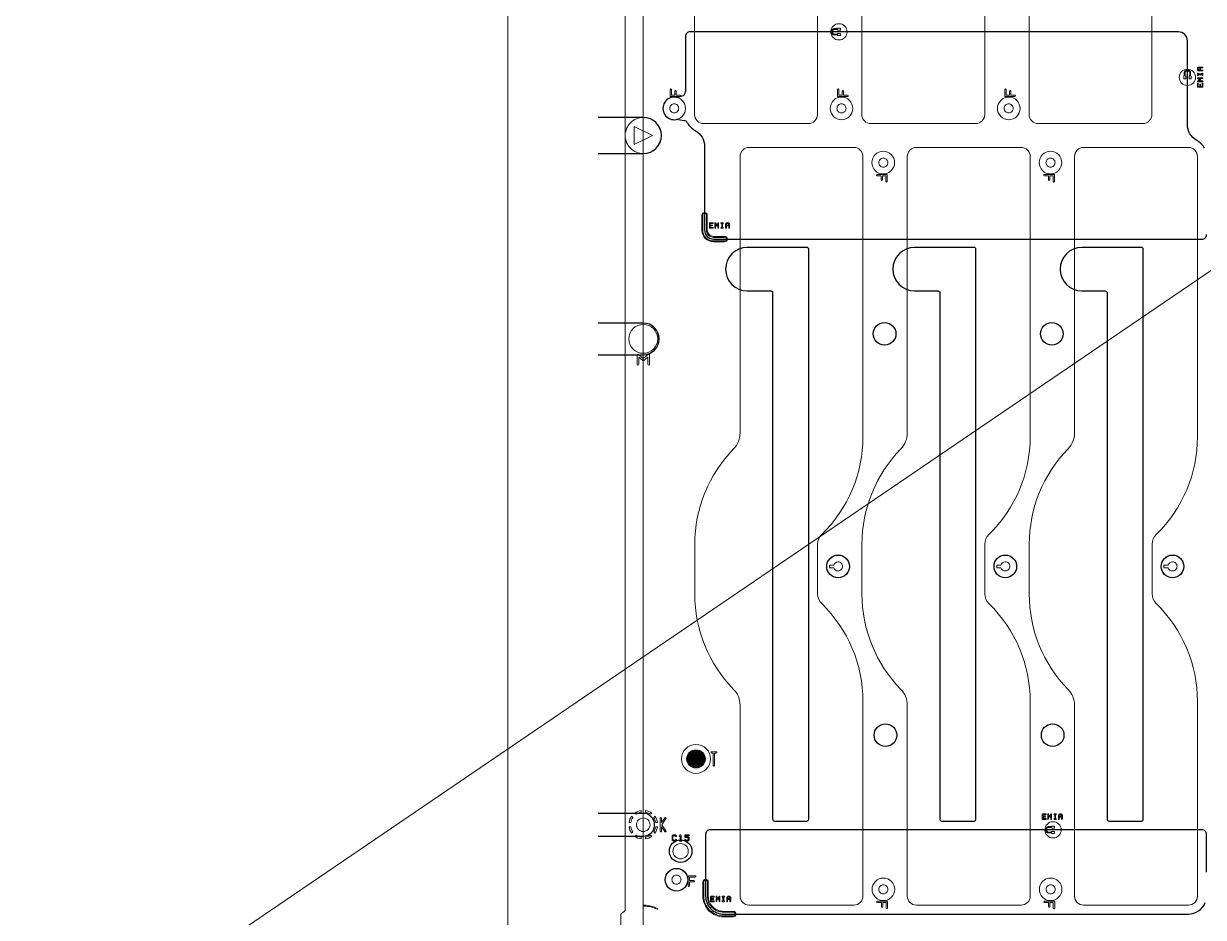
# Model space of a CAD drawing. Extents: x 2864 to 3941, y 2420 to 3182.
# Drawn here: x 3421.1 to 3551.7, y 2852.7 to 2951.6 of the extents above; entities that cross this region are included whole.
import ezdxf

# ---------------------------------------------------------------- set-up
doc = ezdxf.new("R2010")
doc.units = 0
doc.layers.get('0').update_dxf_attribs({"lineweight": 0})
doc.layers.add('EMI-T', color=6, linetype='Continuous', lineweight=0)
doc.layers.add('備註', color=1, linetype='Continuous', lineweight=0)
doc.layers.add('emia-b-panel_layer1', color=2, linetype='Continuous')
doc.layers.add('peta-b_layer0', color=1, linetype='Continuous')

# ---------------------------------------------------------------- blocks, each defined once
blk = doc.blocks.new('PAD_R1')
at = {"const_width": 0.5}
blk.add_lwpolyline([(0.25, 0, 1), (-0.25, 0, 1)], format="xyb", close=True, dxfattribs=at)

msp = doc.modelspace()

# ---------------------------------------------------------------- linework, layer by layer
for p, q in [((3551.29459, 2946.32892), (3551.55287, 2946.32892)), ((3493.24255, 2943.4833), (3493.76407, 2943.4833)), ((3511.75255, 2943.4833), (3512.27407, 2943.4833)), ((3530.26255, 2943.4833), (3530.78407, 2943.4833)), ((3488.67031, 2940.17637), (3490.67031, 2939.17637)), ((3488.67031, 2938.17637), (3488.67031, 2940.17637)), ((3490.67031, 2939.17637), (3488.67031, 2938.17637)), ((3498.39266, 2928.91883), (3498.47875, 2928.91883)), ((3488.51949, 2863.72363), (3488.37605, 2863.86707)), ((3489.42031, 2864.30387), (3489.42031, 2864.50672)), ((3535.23875, 2863.51816), (3535.32484, 2863.51816)), ((3488.37606, 2861.98567), (3488.51949, 2862.12911)), ((3493.79836, 2861.11055), (3493.8977, 2861.11055)), ((3498.52896, 2854.40886), (3498.61505, 2854.40886))]:
    msp.add_line(p, q)
at = {"linetype": 'Continuous'}
for points in [[(3474.67031, 3038.42637), (3474.67031, 2850.62637), (3473.67031, 2850.62637, 1), (3473.67031, 2850.22637), (3474.67031, 2850.22637), (3474.67031, 2662.42637)], [(3487.17031, 2847.83601), (3487.17031, 2853.01674, -0.044688), (3487.67031, 2853.4197), (3487.67031, 2939.17637), (3487.67031, 3022.43305, -0.044688), (3487.17031, 3022.83601), (3487.17031, 3028.01674, -0.044688), (3487.67031, 3028.4197), (3487.67031, 3033.17637, 0.414215), (3488.92031, 3034.42637, 0.414215), (3487.67031, 3035.67637), (3487.67031, 3038.42637), (3741.67031, 3038.42637)], [(3551.55287, 2946.32892, 1), (3551.55287, 2946.40892), (3551.33459, 2946.40892), (3551.33459, 2946.67329), (3551.55287, 2946.67329, 1), (3551.55287, 2946.75329), (3551.29459, 2946.75329), (3551.1227, 2946.75329, 0.200868), (3551.09412, 2946.74157), (3551.00803, 2946.65548, 0.200868), (3550.99631, 2946.62691), (3550.99631, 2946.4553, 0.200868), (3551.00803, 2946.42673), (3551.09412, 2946.34063, 0.200868), (3551.1227, 2946.32892), (3551.29459, 2946.32892)], [(3551.59287, 2945.85501), (3551.59287, 2945.9411), (3551.59287, 2946.0272, 1), (3551.51287, 2946.0272), (3551.51287, 2945.9811), (3551.07632, 2945.9811), (3551.07632, 2946.0272, 1), (3550.99631, 2946.0272), (3550.99631, 2945.9411)], [(3550.99631, 2945.9411), (3550.99631, 2945.85501, 1), (3551.07632, 2945.85501), (3551.07632, 2945.9011), (3551.51287, 2945.9011), (3551.51287, 2945.85501, 1), (3551.59287, 2945.85501)], [(3551.16843, 2945.47329), (3551.55287, 2945.47329, 1), (3551.55287, 2945.55329), (3551.03641, 2945.55329, 0.743057), (3551.01413, 2945.48001), (3551.22248, 2945.3411)], [(3551.22248, 2945.3411), (3551.01413, 2945.2022, 0.743057), (3551.03641, 2945.12892), (3551.55287, 2945.12892)], [(3551.59287, 2944.56892), (3551.59287, 2944.91329, 1), (3551.51287, 2944.91329), (3551.51287, 2944.60892), (3551.33459, 2944.60892), (3551.33459, 2944.8272, 1), (3551.25459, 2944.8272), (3551.25459, 2944.60892), (3551.07632, 2944.60892), (3551.07632, 2944.91329, 1), (3550.99631, 2944.91329), (3550.99631, 2944.56892, 0.414265), (3551.03631, 2944.52892), (3551.29459, 2944.52892)], [(3551.16843, 2945.20892), (3551.31678, 2945.30782, 0.535232), (3551.31678, 2945.37439), (3551.16843, 2945.47329)], [(3551.55287, 2945.12892, 1), (3551.55287, 2945.20892), (3551.16843, 2945.20892)], [(3551.29459, 2944.52892), (3551.55287, 2944.52892, 0.414265), (3551.59287, 2944.56892)], [(3493.76407, 2943.4833, 1), (3493.76407, 2943.6333), (3493.31755, 2943.6333), (3493.31755, 2944.07982, 1), (3493.16755, 2944.07982), (3493.16755, 2943.6333), (3492.79603, 2943.6333), (3492.79603, 2944.25366, 1), (3492.64602, 2944.25366), (3492.64602, 2943.5583, 0.414241), (3492.72102, 2943.4833), (3493.24255, 2943.4833)], [(3512.27407, 2943.4833, 1), (3512.27407, 2943.6333), (3511.82755, 2943.6333), (3511.82755, 2944.07982, 1), (3511.67755, 2944.07982), (3511.67755, 2943.6333), (3511.30603, 2943.6333), (3511.30603, 2944.25366, 1), (3511.15603, 2944.25366), (3511.15603, 2943.5583, 0.414241), (3511.23103, 2943.4833), (3511.75255, 2943.4833)], [(3530.78407, 2943.4833, 1), (3530.78407, 2943.6333), (3530.33755, 2943.6333), (3530.33755, 2944.07982, 1), (3530.18755, 2944.07982), (3530.18755, 2943.6333), (3529.81603, 2943.6333), (3529.81603, 2944.25366, 1), (3529.66603, 2944.25366), (3529.66603, 2943.5583, 0.414241), (3529.74102, 2943.4833), (3530.26255, 2943.4833)], [(3497.36484, 2928.91883, 1), (3497.36484, 2928.99883), (3497.06047, 2928.99883), (3497.06047, 2929.17711), (3497.27875, 2929.17711, 1), (3497.27875, 2929.25711), (3497.06047, 2929.25711), (3497.06047, 2929.43538), (3497.36484, 2929.43538, 1), (3497.36484, 2929.51538), (3497.02047, 2929.51538, 0.414265), (3496.98047, 2929.47538), (3496.98047, 2929.21711)], [(3496.98047, 2929.21711), (3496.98047, 2928.95883, 0.414265), (3497.02047, 2928.91883), (3497.36484, 2928.91883)], [(3497.79266, 2929.28922), (3497.65376, 2929.49757, 0.743057), (3497.58047, 2929.47528), (3497.58047, 2928.95883, 1), (3497.66047, 2928.95883), (3497.66047, 2929.34327)], [(3497.66047, 2929.34327), (3497.75938, 2929.19492, 0.535232), (3497.82594, 2929.19492), (3497.92484, 2929.34327)], [(3498.00484, 2928.95883), (3498.00484, 2929.47528, 0.743057), (3497.93156, 2929.49757), (3497.79266, 2929.28922)], [(3497.92484, 2929.34327), (3497.92484, 2928.95883, 1), (3498.00484, 2928.95883)], [(3498.47875, 2928.91883, 1), (3498.47875, 2928.99883), (3498.43266, 2928.99883), (3498.43266, 2929.43538), (3498.47875, 2929.43538, 1), (3498.47875, 2929.51538), (3498.39266, 2929.51538), (3498.30656, 2929.51538, 1), (3498.30656, 2929.43538), (3498.35266, 2929.43538), (3498.35266, 2928.99883), (3498.30656, 2928.99883, 1), (3498.30656, 2928.91883), (3498.39266, 2928.91883)], [(3499.20484, 2928.95883), (3499.20484, 2929.21711), (3499.20484, 2929.389, 0.200868), (3499.19313, 2929.41758), (3499.10704, 2929.50367, 0.200868), (3499.07846, 2929.51538), (3498.90685, 2929.51538, 0.200868), (3498.87828, 2929.50367), (3498.79219, 2929.41758, 0.200868), (3498.78047, 2929.389), (3498.78047, 2929.21711)], [(3498.78047, 2929.21711), (3498.78047, 2928.95883, 1), (3498.86047, 2928.95883), (3498.86047, 2929.17711), (3499.12484, 2929.17711), (3499.12484, 2928.95883, 1), (3499.20484, 2928.95883)], [(3490.36873, 2913.88086), (3490.36873, 2914.87424, 0.63678), (3490.20452, 2914.9509), (3489.6727, 2914.50772), (3489.14089, 2914.9509, 0.63678), (3488.97668, 2914.87424), (3488.97668, 2913.88086, 1), (3489.17668, 2913.88086), (3489.17668, 2914.66073)], [(3489.17668, 2914.66073), (3489.60869, 2914.30073, 0.362064), (3489.73672, 2914.30073), (3490.16873, 2914.66073)], [(3490.16873, 2914.66073), (3490.16873, 2913.88086, 1), (3490.36873, 2913.88086)], [(3488.08996, 2863.17637), (3488.29281, 2863.17637, -0.106992), (3488.51949, 2863.72363)], [(3488.72961, 2864.22062), (3488.87305, 2864.07719, -0.106991), (3489.42031, 2864.30387)], [(3489.92031, 2864.50672), (3489.92031, 2864.30387, -0.106992), (3490.46757, 2864.07719), (3490.611, 2864.22062)], [(3490.96456, 2863.86707), (3490.82112, 2863.72363, -0.106991), (3491.0478, 2863.17637), (3491.25065, 2863.17637)], [(3491.68764, 2863.16194), (3491.68764, 2863.64129, 1), (3491.53764, 2863.64129), (3491.53764, 2862.20089, 1), (3491.68764, 2862.20089), (3491.68764, 2862.68024)], [(3492.17107, 2862.24347), (3491.70375, 2862.92109), (3492.17107, 2863.59871, 1), (3492.04759, 2863.68387), (3491.68764, 2863.16194)], [(3534.21093, 2863.51816, 1), (3534.21093, 2863.59816), (3533.90656, 2863.59816), (3533.90656, 2863.77644), (3534.12484, 2863.77644, 1), (3534.12484, 2863.85644), (3533.90656, 2863.85644), (3533.90656, 2864.03472), (3534.21093, 2864.03472, 1), (3534.21093, 2864.11472), (3533.86656, 2864.11472, 0.414265), (3533.82656, 2864.07472), (3533.82656, 2863.81644)], [(3533.82656, 2863.81644), (3533.82656, 2863.55816, 0.414265), (3533.86656, 2863.51816), (3534.21093, 2863.51816)], [(3534.63875, 2863.88855), (3534.49984, 2864.09691, 0.743057), (3534.42656, 2864.07462), (3534.42656, 2863.55816, 1), (3534.50656, 2863.55816), (3534.50656, 2863.94261)], [(3534.50656, 2863.94261), (3534.60546, 2863.79425, 0.535232), (3534.67203, 2863.79425), (3534.77093, 2863.94261)], [(3534.85093, 2863.55816), (3534.85093, 2864.07462, 0.743057), (3534.77765, 2864.09691), (3534.63875, 2863.88855)], [(3534.77093, 2863.94261), (3534.77093, 2863.55816, 1), (3534.85093, 2863.55816)], [(3535.32484, 2863.51816, 1), (3535.32484, 2863.59816), (3535.27875, 2863.59816), (3535.27875, 2864.03472), (3535.32484, 2864.03472, 1), (3535.32484, 2864.11472), (3535.23875, 2864.11472), (3535.15265, 2864.11472, 1), (3535.15265, 2864.03472), (3535.19874, 2864.03472), (3535.19874, 2863.59816), (3535.15265, 2863.59816, 1), (3535.15265, 2863.51816), (3535.23875, 2863.51816)], [(3536.05093, 2863.55816), (3536.05093, 2863.81644), (3536.05093, 2863.98834, 0.200868), (3536.03922, 2864.01691), (3535.95312, 2864.103, 0.200868), (3535.92455, 2864.11472), (3535.75294, 2864.11472, 0.200868), (3535.72437, 2864.103), (3535.63827, 2864.01691, 0.200868), (3535.62656, 2863.98834), (3535.62656, 2863.81644)], [(3535.62656, 2863.81644), (3535.62656, 2863.55816, 1), (3535.70656, 2863.55816), (3535.70656, 2863.77644), (3535.97093, 2863.77644), (3535.97093, 2863.55816, 1), (3536.05093, 2863.55816)], [(3488.51949, 2862.12911, -0.106993), (3488.29281, 2862.67637), (3488.08996, 2862.67637)], [(3491.25065, 2862.67637), (3491.0478, 2862.67637, -0.106992), (3490.82112, 2862.12911), (3490.96456, 2861.98567)], [(3491.68764, 2862.68024), (3492.04759, 2862.15831, 1), (3492.17107, 2862.24347)], [(3489.42031, 2861.34602), (3489.42031, 2861.54887, -0.106992), (3488.87305, 2861.77556), (3488.72961, 2861.63212)], [(3490.611, 2861.63212), (3490.46757, 2861.77556, -0.106991), (3489.92031, 2861.54887), (3489.92031, 2861.34602)], [(3493.8977, 2861.11055, 1), (3493.8977, 2861.21055), (3493.84836, 2861.21055), (3493.84836, 2861.75658, 0.669786), (3493.76285, 2861.79178), (3493.66366, 2861.69259, 1), (3493.73438, 2861.62188), (3493.74836, 2861.63587)], [(3493.74836, 2861.63587), (3493.74836, 2861.21055), (3493.69902, 2861.21055, 1), (3493.69902, 2861.11055), (3493.79836, 2861.11055)], [(3495.42108, 2857.13725, 1), (3495.42108, 2857.28725), (3494.72571, 2857.28725, 0.414241), (3494.65071, 2857.21225), (3494.65071, 2856.69072)], [(3494.65071, 2856.69072), (3494.65071, 2856.1692, 1), (3494.80071, 2856.1692), (3494.80071, 2856.61572), (3495.24724, 2856.61572, 1), (3495.24724, 2856.76572), (3494.80071, 2856.76572), (3494.80071, 2857.13725), (3495.42108, 2857.13725)], [(3497.50114, 2854.40886, 1), (3497.50114, 2854.48886), (3497.19677, 2854.48886), (3497.19677, 2854.66714), (3497.41505, 2854.66714, 1), (3497.41505, 2854.74714), (3497.19677, 2854.74714), (3497.19677, 2854.92542), (3497.50114, 2854.92542, 1), (3497.50114, 2855.00542), (3497.15677, 2855.00542, 0.414265), (3497.11677, 2854.96542), (3497.11677, 2854.70714)], [(3497.11677, 2854.70714), (3497.11677, 2854.44886, 0.414265), (3497.15677, 2854.40886), (3497.50114, 2854.40886)], [(3497.92896, 2854.77925), (3497.79006, 2854.98761, 0.743057), (3497.71677, 2854.96532), (3497.71677, 2854.44886, 1), (3497.79677, 2854.44886), (3497.79677, 2854.83331)], [(3497.79677, 2854.83331), (3497.89567, 2854.68495, 0.535232), (3497.96224, 2854.68495), (3498.06114, 2854.83331)], [(3498.14114, 2854.44886), (3498.14114, 2854.96532, 0.743057), (3498.06786, 2854.98761), (3497.92896, 2854.77925)], [(3498.06114, 2854.83331), (3498.06114, 2854.44886, 1), (3498.14114, 2854.44886)], [(3498.61505, 2854.40886, 1), (3498.61505, 2854.48886), (3498.56896, 2854.48886), (3498.56896, 2854.92542), (3498.61505, 2854.92542, 1), (3498.61505, 2855.00542), (3498.52896, 2855.00542), (3498.44287, 2855.00542, 1), (3498.44287, 2854.92542), (3498.48896, 2854.92542), (3498.48896, 2854.48886), (3498.44287, 2854.48886, 1), (3498.44287, 2854.40886), (3498.52896, 2854.40886)], [(3499.34114, 2854.44886), (3499.34114, 2854.70714), (3499.34114, 2854.87904, 0.200868), (3499.32943, 2854.90761), (3499.24333, 2854.9937, 0.200868), (3499.21476, 2855.00542), (3499.04315, 2855.00542, 0.200868), (3499.01458, 2854.9937), (3498.92849, 2854.90761, 0.200868), (3498.91677, 2854.87904), (3498.91677, 2854.70714)], [(3498.91677, 2854.70714), (3498.91677, 2854.44886, 1), (3498.99677, 2854.44886), (3498.99677, 2854.66714), (3499.26114, 2854.66714), (3499.26114, 2854.44886, 1), (3499.34114, 2854.44886)], [(3489.78299, 2854.0246, 1), (3489.77986, 2853.92465, -0.105767), (3491.2015, 2853.57366, 1), (3491.24525, 2853.66359)]]:
    msp.add_lwpolyline(points, format="xyb", dxfattribs=at)
for points in [[(3513.95848, 2984.39485), (3513.95848, 2989.89471, 0.196007), (3509.65467, 3000.452, -0.196009), (3508.94198, 3002.19974), (3508.94198, 3023.31629, 0.414215), (3507.94198, 3024.31628), (3496.34206, 3024.31628, 0.414215), (3495.34206, 3023.31629), (3495.34206, 3001.78521, 0.202321), (3499.90556, 2990.96875, -0.202214), (3500.35856, 2989.89471), (3500.35856, 2984.39485, -0.202309), (3499.90517, 2983.32043, 0.202312), (3495.34206, 2972.50435), (3495.34206, 2941.49628, 0.414215), (3496.34206, 2940.49628), (3507.94198, 2940.49628, 0.414215), (3508.94198, 2941.49628), (3508.94198, 2972.08982, -0.196013), (3509.6547, 2973.83759, 0.196007)], [(3532.46848, 2984.39485), (3532.46848, 2989.89471, 0.196007), (3528.16467, 3000.452, -0.196009), (3527.45198, 3002.19974), (3527.45198, 3023.31629, 0.414215), (3526.45198, 3024.31628), (3514.85206, 3024.31628, 0.414215), (3513.85206, 3023.31629), (3513.85206, 3001.78521, 0.202321), (3518.41555, 2990.96875, -0.202214), (3518.86856, 2989.89471), (3518.86856, 2984.39485, -0.202309), (3518.41517, 2983.32043, 0.202312), (3513.85206, 2972.50435), (3513.85206, 2941.49628, 0.414215), (3514.85206, 2940.49628), (3526.45198, 2940.49628, 0.414215), (3527.45198, 2941.49628), (3527.45198, 2972.08982, -0.196013), (3528.1647, 2973.83759, 0.196007)], [(3550.97848, 2984.39485), (3550.97848, 2989.89471, 0.196007), (3546.67467, 3000.452, -0.196009), (3545.96198, 3002.19974), (3545.96198, 3023.31629, 0.414215), (3544.96198, 3024.31628), (3533.36205, 3024.31628, 0.414215), (3532.36206, 3023.31629), (3532.36206, 3001.78521, 0.202321), (3536.92556, 2990.96875, -0.202214), (3537.37856, 2989.89471), (3537.37856, 2984.39485, -0.202309), (3536.92517, 2983.32043, 0.202312), (3532.36206, 2972.50435), (3532.36206, 2941.49628, 0.414215), (3533.36205, 2940.49628), (3544.96198, 2940.49628, 0.414215), (3545.96198, 2941.49628), (3545.96198, 2972.08982, -0.196013), (3546.6747, 2973.83759, 0.196007)], [(3512.22364, 2950.64358, 0.414215), (3511.32364, 2951.54358, 0.414215), (3510.42364, 2950.64358, 0.414215), (3511.32364, 2949.74358, 0.414215)], [(3511.48614, 2950.28108, -0.414253), (3511.43614, 2950.23108), (3511.21114, 2950.23108, -0.414253), (3511.16114, 2950.28108), (3511.16114, 2950.29784), (3510.77787, 2950.29784, -0.414222), (3510.52787, 2950.54784), (3510.52787, 2950.74784, -0.414222), (3510.77787, 2950.99784), (3511.16114, 2950.99784), (3511.16114, 2951.00608, -0.414253), (3511.21114, 2951.05608), (3511.43614, 2951.05608, -0.414253), (3511.48614, 2951.00608), (3511.48614, 2950.88108, -0.414253), (3511.43614, 2950.83108), (3511.21114, 2950.83108, -0.414253), (3511.16114, 2950.88108), (3511.16114, 2950.89784), (3510.77787, 2950.89784, 0.414224), (3510.62787, 2950.74784), (3510.62787, 2950.54784, 0.414224), (3510.77787, 2950.39784), (3511.16114, 2950.39784), (3511.16114, 2950.40608, -0.414253), (3511.21114, 2950.45608), (3511.43614, 2950.45608, -0.414253), (3511.48614, 2950.40608)], [(3550.78701, 2945.61002, 0.414215), (3549.88701, 2946.51002, 0.414215), (3548.98701, 2945.61002, 0.414215), (3549.88701, 2944.71002, 0.414215)], [(3550.29951, 2945.49752, -0.414253), (3550.24951, 2945.44752), (3550.12451, 2945.44752, -0.414253), (3550.07451, 2945.49752), (3550.07451, 2945.72252, -0.414253), (3550.12451, 2945.77252), (3550.14126, 2945.77252), (3550.14126, 2946.15579, 0.414224), (3549.99126, 2946.30579), (3549.79126, 2946.30579, 0.414224), (3549.64126, 2946.15579), (3549.64126, 2945.77252), (3549.64951, 2945.77252, -0.414253), (3549.69951, 2945.72252), (3549.69951, 2945.49752, -0.414253), (3549.64951, 2945.44752), (3549.52451, 2945.44752, -0.414253), (3549.47451, 2945.49752), (3549.47451, 2945.72252, -0.414253), (3549.52451, 2945.77252), (3549.54126, 2945.77252), (3549.54126, 2946.15579, -0.414222), (3549.79126, 2946.40579), (3549.99126, 2946.40579, -0.414222), (3550.24126, 2946.15579), (3550.24126, 2945.77252), (3550.24951, 2945.77252, -0.414253), (3550.29951, 2945.72252)], [(3494.34326, 2942.17514, 0.414215), (3493.09326, 2943.42514, 0.414215), (3491.84326, 2942.17514, 0.414215), (3493.09326, 2940.92514, 0.414215)], [(3512.85326, 2942.17514, 0.414215), (3511.60326, 2943.42514, 0.414215), (3510.35326, 2942.17514, 0.414215), (3511.60326, 2940.92514, 0.414215)], [(3531.36326, 2942.17514, 0.414215), (3530.11326, 2943.42514, 0.414215), (3528.86326, 2942.17514, 0.414215), (3530.11326, 2940.92514, 0.414215)], [(3493.59326, 2942.17514, -0.414217), (3493.09326, 2941.67514, -0.414217), (3492.59326, 2942.17514, -0.414217), (3493.09326, 2942.67514, -0.414217)], [(3512.10326, 2942.17514, -0.414217), (3511.60326, 2941.67514, -0.414217), (3511.10326, 2942.17514, -0.414217), (3511.60326, 2942.67514, -0.414217)], [(3530.61326, 2942.17514, -0.414217), (3530.11326, 2941.67514, -0.414217), (3529.61326, 2942.17514, -0.414217), (3530.11326, 2942.67514, -0.414217)], [(3491.67031, 2939.17637, 0.414214), (3489.67031, 2941.17637, 0.414214), (3487.67031, 2939.17637, 0.414214), (3489.67031, 2937.17637, 0.414214)], [(3513.97856, 2855.03646), (3513.97856, 2876.56753, 0.202321), (3509.41506, 2887.38399, -0.202214), (3508.96206, 2888.45803), (3508.96206, 2893.95789, -0.202309), (3509.41545, 2895.03231, 0.202312), (3513.97856, 2905.8484), (3513.97856, 2936.85646, 0.414215), (3512.97856, 2937.85646), (3501.37863, 2937.85646, 0.414215), (3500.37863, 2936.85646), (3500.37863, 2906.26292, -0.196013), (3499.66591, 2904.51515, 0.196007), (3495.36213, 2893.95789), (3495.36213, 2888.45803, 0.196007), (3499.66594, 2877.90074, -0.196009), (3500.37863, 2876.153), (3500.37863, 2855.03646, 0.414215), (3501.37863, 2854.03646), (3512.97856, 2854.03646, 0.414215)], [(3532.48856, 2855.03646), (3532.48856, 2876.56753, 0.202321), (3527.92506, 2887.38399, -0.202214), (3527.47206, 2888.45803), (3527.47206, 2893.95789, -0.202309), (3527.92545, 2895.03231, 0.202312), (3532.48856, 2905.8484), (3532.48856, 2936.85646, 0.414215), (3531.48856, 2937.85646), (3519.88863, 2937.85646, 0.414215), (3518.88863, 2936.85646), (3518.88863, 2906.26292, -0.196013), (3518.17591, 2904.51515, 0.196007), (3513.87214, 2893.95789), (3513.87214, 2888.45803, 0.196007), (3518.17594, 2877.90074, -0.196009), (3518.88863, 2876.153), (3518.88863, 2855.03646, 0.414215), (3519.88863, 2854.03646), (3531.48856, 2854.03646, 0.414215)], [(3517.47736, 2936.1776, 0.414215), (3516.22735, 2937.4276, 0.414215), (3514.97736, 2936.1776, 0.414215), (3516.22735, 2934.9276, 0.414215)], [(3516.72736, 2936.1776, -0.414217), (3516.22735, 2935.6776, -0.414217), (3515.72736, 2936.1776, -0.414217), (3516.22735, 2936.6776, -0.414217)], [(3550.99856, 2855.03646), (3550.99856, 2876.56753, 0.202321), (3546.43506, 2887.38399, -0.202214), (3545.98206, 2888.45803), (3545.98206, 2893.95789, -0.202309), (3546.43545, 2895.03231, 0.202312), (3550.99856, 2905.8484), (3550.99856, 2936.85646, 0.414215), (3549.99856, 2937.85646), (3538.39863, 2937.85646, 0.414215), (3537.39864, 2936.85646), (3537.39864, 2906.26292, -0.196013), (3536.68591, 2904.51515, 0.196007), (3532.38213, 2893.95789), (3532.38213, 2888.45803, 0.196007), (3536.68594, 2877.90074, -0.196009), (3537.39864, 2876.153), (3537.39864, 2855.03646, 0.414215), (3538.39863, 2854.03646), (3549.99856, 2854.03646, 0.414215)], [(3535.98736, 2936.1776, 0.414215), (3534.73735, 2937.4276, 0.414215), (3533.48735, 2936.1776, 0.414215), (3534.73735, 2934.9276, 0.414215)], [(3535.23736, 2936.1776, -0.414217), (3534.73735, 2935.6776, -0.414217), (3534.23736, 2936.1776, -0.414217), (3534.73735, 2936.6776, -0.414217)], [(3516.67459, 2934.09908), (3516.67459, 2934.79445, 0.414241), (3516.59959, 2934.86945), (3516.07807, 2934.86945), (3515.55654, 2934.86945, 1), (3515.55654, 2934.71945), (3516.00307, 2934.71945), (3516.00307, 2934.27293, 1), (3516.15307, 2934.27293), (3516.15307, 2934.71945), (3516.52459, 2934.71945), (3516.52459, 2934.09908, 1)], [(3535.18459, 2934.09908), (3535.18459, 2934.79445, 0.414241), (3535.10959, 2934.86945), (3534.58806, 2934.86945), (3534.06654, 2934.86945, 1), (3534.06654, 2934.71945), (3534.51306, 2934.71945), (3534.51306, 2934.27293, 1), (3534.66307, 2934.27293), (3534.66307, 2934.71945), (3535.03459, 2934.71945), (3535.03459, 2934.09908, 1)], [(3498.66075, 2927.40916, 1), (3498.66075, 2928.00916), (3497.4536, 2928.00916, -0.414216), (3496.7536, 2928.70916), (3496.7536, 2930.36138, 1), (3496.1536, 2930.36138), (3496.1536, 2928.70916, 0.414215), (3497.4536, 2927.40916)], [(3498.66075, 2927.50916), (3497.4536, 2927.50916, -0.414215), (3496.25361, 2928.70916), (3496.25361, 2930.36138, -1), (3496.65361, 2930.36138), (3496.65361, 2928.70916, 0.414216), (3497.4536, 2927.90916), (3498.66075, 2927.90916, -1)], [(3517.62586, 2917.23066, 0.414215), (3516.37586, 2918.48066, 0.414215), (3515.12586, 2917.23066, 0.414215), (3516.37586, 2915.98066, 0.414215)], [(3536.13586, 2917.23066, 0.414215), (3534.88586, 2918.48066, 0.414215), (3533.63586, 2917.23066, 0.414215), (3534.88586, 2915.98066, 0.414215)], [(3491.27031, 2916.67637, 0.414215), (3489.67031, 2918.27637, 0.414215), (3488.07031, 2916.67637, 0.414215), (3489.67031, 2915.07637, 0.414215)], [(3512.47409, 2891.50493, 0.414215), (3511.22409, 2892.75493, 0.414215), (3509.97409, 2891.50493, 0.414215), (3511.22409, 2890.25493, 0.414215)], [(3530.98409, 2891.50493, 0.414215), (3529.73409, 2892.75493, 0.414215), (3528.48409, 2891.50493, 0.414215), (3529.73409, 2890.25493, 0.414215)], [(3549.49409, 2891.50493, 0.414215), (3548.24409, 2892.75493, 0.414215), (3546.99409, 2891.50493, 0.414215), (3548.24409, 2890.25493, 0.414215)], [(3511.72409, 2891.50493, -0.414217), (3511.22409, 2891.00493, -0.327542), (3510.74712, 2891.35493), (3510.27295, 2891.35493), (3510.27295, 2891.65493), (3510.74712, 2891.65493, -0.327544), (3511.22409, 2892.00493, -0.414217)], [(3530.23409, 2891.50493, -0.414217), (3529.73409, 2891.00493, -0.327542), (3529.25712, 2891.35493), (3528.78295, 2891.35493), (3528.78295, 2891.65493), (3529.25712, 2891.65493, -0.327544), (3529.73409, 2892.00493, -0.414217)], [(3548.74409, 2891.50493, -0.414217), (3548.24409, 2891.00493, -0.327542), (3547.76712, 2891.35493), (3547.29295, 2891.35493), (3547.29295, 2891.65493), (3547.76712, 2891.65493, -0.327544), (3548.24409, 2892.00493, -0.414217)], [(3517.7137, 2872.83723, 0.414215), (3516.4637, 2874.08723, 0.414215), (3515.2137, 2872.83723, 0.414215), (3516.4637, 2871.58723, 0.414215)], [(3536.2237, 2872.83723, 0.414215), (3534.9737, 2874.08723, 0.414215), (3533.7237, 2872.83723, 0.414215), (3534.9737, 2871.58723, 0.414215)], [(3497.10178, 2870.20766, 0.414214), (3495.50183, 2871.8076, 0.414214), (3493.90189, 2870.20766, 0.414214), (3495.50183, 2868.60771, 0.414214)], [(3497.74085, 2870.84757, 1), (3497.74085, 2870.99757), (3497.49251, 2870.99757), (3497.24416, 2870.99757, 1), (3497.24416, 2870.84757), (3497.41751, 2870.84757), (3497.41751, 2869.48218, 1), (3497.56751, 2869.48218), (3497.56751, 2870.84757)], [(3490.42031, 2862.92637, 0.414216), (3489.67031, 2863.67637, 0.414216), (3488.92031, 2862.92637, 0.414216), (3489.67031, 2862.17637, 0.414216)], [(3535.92287, 2862.36106, 0.414215), (3535.02288, 2863.26106, 0.414215), (3534.12288, 2862.36106, 0.414215), (3535.02288, 2861.46106, 0.414215)], [(3535.18537, 2861.99856, -0.414253), (3535.13537, 2861.94856), (3534.91038, 2861.94856, -0.414253), (3534.86038, 2861.99856), (3534.86038, 2862.01531), (3534.47711, 2862.01531, -0.414222), (3534.22711, 2862.26531), (3534.22711, 2862.46531, -0.414222), (3534.47711, 2862.71531), (3534.86038, 2862.71531), (3534.86038, 2862.72356, -0.414253), (3534.91038, 2862.77356), (3535.13537, 2862.77356, -0.414253), (3535.18537, 2862.72356), (3535.18537, 2862.59856, -0.414253), (3535.13537, 2862.54856), (3534.91038, 2862.54856, -0.414253), (3534.86038, 2862.59856), (3534.86038, 2862.61531), (3534.47711, 2862.61531, 0.414224), (3534.3271, 2862.46531), (3534.3271, 2862.26531, 0.414224), (3534.47711, 2862.11531), (3534.86038, 2862.11531), (3534.86038, 2862.12356, -0.414253), (3534.91038, 2862.17356), (3535.13537, 2862.17356, -0.414253), (3535.18537, 2862.12356)], [(3493.33239, 2861.22453, 1), (3493.26168, 2861.29524), (3493.17699, 2861.21055), (3493.01973, 2861.21055), (3492.94968, 2861.2806), (3492.94968, 2861.63653), (3493.01973, 2861.70658), (3493.17699, 2861.70658), (3493.26168, 2861.62188, 1), (3493.33239, 2861.69259), (3493.2332, 2861.79178, 0.200121), (3493.19769, 2861.80658), (3492.99902, 2861.80658, 0.200121), (3492.96351, 2861.79178), (3492.86448, 2861.69275, 0.200121), (3492.84968, 2861.65724), (3492.84968, 2861.25989, 0.200121), (3492.86448, 2861.22438), (3492.96351, 2861.12535, 0.200121), (3492.99902, 2861.11055), (3493.19769, 2861.11055, 0.200121), (3493.2332, 2861.12535)], [(3494.65361, 2859.99391, 0.414215), (3493.80361, 2860.84391, 0.414215), (3492.9536, 2859.99391, 0.414215), (3493.80361, 2859.14391, 0.414215)], [(3494.74703, 2861.25989), (3494.74703, 2861.45856, 0.200121), (3494.73223, 2861.49407), (3494.6332, 2861.5931, 0.200121), (3494.5977, 2861.6079), (3494.34968, 2861.6079), (3494.34968, 2861.70658), (3494.69703, 2861.70658, 1), (3494.69703, 2861.80658), (3494.29968, 2861.80658, 0.414253), (3494.24968, 2861.75658), (3494.24968, 2861.5579, 0.414253), (3494.29968, 2861.5079), (3494.57699, 2861.5079), (3494.64703, 2861.43785), (3494.64703, 2861.2806), (3494.57699, 2861.21055), (3494.41973, 2861.21055), (3494.33504, 2861.29524, 1), (3494.26433, 2861.22453), (3494.36351, 2861.12535, 0.200121), (3494.39902, 2861.11055), (3494.5977, 2861.11055, 0.200121), (3494.6332, 2861.12535), (3494.73223, 2861.22438, 0.200121)], [(3494.59256, 2856.84001, 0.414215), (3493.34256, 2858.09001, 0.414215), (3492.09256, 2856.84001, 0.414215), (3493.34256, 2855.59001, 0.414215)], [(3493.84256, 2856.84001, -0.414217), (3493.34256, 2856.34001, -0.414217), (3492.84256, 2856.84001, -0.414217), (3493.34256, 2857.34001, -0.414217)], [(3517.49189, 2855.7762, 0.414215), (3516.2419, 2857.0262, 0.414215), (3514.9919, 2855.7762, 0.414215), (3516.2419, 2854.5262, 0.414215)], [(3536.0019, 2855.7762, 0.414215), (3534.7519, 2857.0262, 0.414215), (3533.5019, 2855.7762, 0.414215), (3534.7519, 2854.5262, 0.414215)], [(3499.64033, 2852.73646, 1), (3499.64033, 2853.33646), (3498.56467, 2853.33646, -0.414215), (3496.86467, 2855.03646), (3496.86467, 2856.58478, 1), (3496.26467, 2856.58478), (3496.26467, 2855.03646, 0.414214), (3498.56467, 2852.73646)], [(3499.64033, 2852.83646), (3498.56467, 2852.83646, -0.414214), (3496.36467, 2855.03646), (3496.36467, 2856.58478, -1), (3496.76468, 2856.58478), (3496.76468, 2855.03646, 0.414215), (3498.56467, 2853.23646), (3499.64033, 2853.23646, -1)], [(3516.7419, 2855.7762, -0.414217), (3516.2419, 2855.2762, -0.414217), (3515.7419, 2855.7762, -0.414217), (3516.2419, 2856.2762, -0.414217)], [(3535.25189, 2855.7762, -0.414217), (3534.7519, 2855.2762, -0.414217), (3534.25189, 2855.7762, -0.414217), (3534.7519, 2856.2762, -0.414217)], [(3516.68913, 2853.69769), (3516.68913, 2854.39305, 0.414241), (3516.61413, 2854.46805), (3516.0926, 2854.46805), (3515.57108, 2854.46805, 1), (3515.57108, 2854.31805), (3516.01761, 2854.31805), (3516.01761, 2853.87153, 1), (3516.16761, 2853.87153), (3516.16761, 2854.31805), (3516.53913, 2854.31805), (3516.53913, 2853.69769, 1)], [(3535.19913, 2853.69769), (3535.19913, 2854.39305, 0.414241), (3535.12413, 2854.46805), (3534.6026, 2854.46805), (3534.08108, 2854.46805, 1), (3534.08108, 2854.31805), (3534.52761, 2854.31805), (3534.52761, 2853.87153, 1), (3534.67761, 2853.87153), (3534.67761, 2854.31805), (3535.04913, 2854.31805), (3535.04913, 2853.69769, 1)]]:
    msp.add_lwpolyline(points, format="xyb", close=True, dxfattribs=at)
for points in [[(3551.25459, 2946.40892), (3551.13898, 2946.40892), (3551.07632, 2946.47158), (3551.07632, 2946.61063), (3551.13898, 2946.67329), (3551.25459, 2946.67329)], [(3499.12484, 2929.25711), (3498.86047, 2929.25711), (3498.86047, 2929.37272), (3498.92314, 2929.43538), (3499.06218, 2929.43538), (3499.12484, 2929.37272)], [(3535.97093, 2863.85644), (3535.70656, 2863.85644), (3535.70656, 2863.97206), (3535.76922, 2864.03472), (3535.90827, 2864.03472), (3535.97093, 2863.97206)], [(3499.26114, 2854.74714), (3498.99677, 2854.74714), (3498.99677, 2854.86276), (3499.05943, 2854.92542), (3499.19848, 2854.92542), (3499.26114, 2854.86276)]]:
    msp.add_lwpolyline(points, close=True, dxfattribs=at)
for centre, radius, start, end in [((3489.67031, 2862.92637), 1.6, 143.989402, 171.010778), ((3489.67031, 2862.92637), 1.6, 98.989222, 126.010598), ((3489.67031, 2862.92637), 1.6, 53.989402, 81.010778), ((3489.67031, 2862.92637), 1.6, 8.989222, 36.010598), ((3489.67031, 2862.92637), 1.6, 188.989389, 216.010785), ((3489.67031, 2862.92637), 1.6, 323.989402, 351.010778), ((3489.67031, 2862.92637), 1.6, 233.989373, 261.01066), ((3489.67031, 2862.92637), 1.6, 278.989222, 306.010598), ((3489.67031, 2850.42636), 3.6, 64.056723, 88.206395)]:
    msp.add_arc(centre, radius, start, end)
at = {"layer": 'EMI-T', "linetype": 'Continuous'}
msp.add_lwpolyline([(3739.6703, 3039.42637), (3489.6703, 3039.42637), (3489.6703, 2665.42637), (3739.6703, 2665.42637)], close=True, dxfattribs=at)
at = {"layer": 'emia-b-panel_layer1'}
for p, q in [((3493.52112, 2943.41931), (3493.97737, 2943.54758)), ((3489.67031, 2941.17637), (3484.67031, 2941.17637)), ((3493.51635, 2940.95291), (3494.20051, 2940.84242)), ((3489.67031, 2918.42637), (3484.67031, 2918.42637)), ((3489.67031, 2864.17637), (3484.67031, 2864.17637))]:
    msp.add_line(p, q, dxfattribs=at)
at = {"layer": 'emia-b-panel_layer1', "linetype": 'Continuous'}
for points in [[(3548.88701, 2950.64358), (3494.84206, 2950.64358, 0.414217), (3494.34206, 2950.14358), (3494.34206, 2944.02892)], [(3551.78016, 2937.76582, 0.15304), (3550.94241, 2938.61996, -0.276556), (3549.88701, 2940.38243), (3549.88701, 2949.64358)], [(3484.67031, 2937.17637), (3489.67031, 2937.17637, 1), (3489.67031, 2941.17637)], [(3494.56476, 2940.57855, 0.151837), (3495.39821, 2939.73278, -0.276556), (3496.4536, 2937.97031), (3496.4536, 2928.70916)], [(3497.4536, 2927.70916), (3551.49856, 2927.70916, 0.414217), (3551.99856, 2928.20916)], [(3484.67031, 2914.92637), (3489.67031, 2914.92637, 1), (3489.67031, 2918.42637)], [(3484.67031, 2861.67637), (3489.67031, 2861.67637, 1), (3489.67031, 2864.17637)], [(3551.99856, 2857.66264), (3551.99856, 2861.86106, 0.414217), (3551.49856, 2862.36106), (3497.06468, 2862.36106, 0.414217), (3496.56467, 2861.86106), (3496.56467, 2855.03646, 0.414215), (3498.56467, 2853.03646), (3549.99856, 2853.03646, 0.310476), (3551.8658, 2854.31943)]]:
    msp.add_lwpolyline(points, format="xyb", dxfattribs=at)
at = {"layer": 'emia-b-panel_layer1'}
for centre, radius in [((3516.37586, 2917.23066), 1.25), ((3534.88586, 2917.23066), 1.25), ((3511.22409, 2891.50493), 1.25), ((3529.73409, 2891.50493), 1.25), ((3548.24409, 2891.50493), 1.25), ((3516.4637, 2872.83723), 1.25), ((3534.9737, 2872.83723), 1.25), ((3495.50183, 2870.20766), 1), ((3493.80361, 2859.99391), 1.25), ((3493.34256, 2856.84001), 1.25)]:
    msp.add_circle(centre, radius, dxfattribs=at)
for centre, radius, start, end in [((3548.88701, 2949.64358), 1, 0, 90), ((3493.0922, 2942.17528), 1.25023, 80.313399, 281.36693), ((3493.38599, 2943.89944), 0.49878, 260.371359, 285.718197), ((3493.84206, 2944.02892), 0.5, 285.701792, 0.000057), ((3493.43668, 2940.46078), 0.49854, 80.803751, 101.344508), ((3494.12095, 2940.34925), 0.49954, 27.323837, 80.836028), ((3497.4536, 2928.70916), 1, 180, 270)]:
    msp.add_arc(centre, radius, start, end, dxfattribs=at)
at = {"layer": 'peta-b_layer0', "linetype": 'Continuous'}
for points in [[(3507.97857, 2863.53235), (3507.97857, 2926.58613, 0.414227), (3507.77857, 2926.78612), (3501.17848, 2926.78612, 1), (3501.17848, 2921.98629), (3503.77858, 2921.98629, -0.414223), (3503.97858, 2921.78629), (3503.97858, 2863.53235, 0.414227), (3504.17858, 2863.33235), (3507.77857, 2863.33235, 0.414227)], [(3526.48857, 2863.53235), (3526.48857, 2926.58613, 0.414227), (3526.28857, 2926.78612), (3519.68848, 2926.78612, 1), (3519.68848, 2921.98629), (3522.28858, 2921.98629, -0.414223), (3522.48858, 2921.78629), (3522.48858, 2863.53235, 0.414227), (3522.68858, 2863.33235), (3526.28857, 2863.33235, 0.414227)], [(3544.99857, 2863.53235), (3544.99857, 2926.58613, 0.414227), (3544.79857, 2926.78612), (3538.19848, 2926.78612, 1), (3538.19848, 2921.98629), (3540.79858, 2921.98629, -0.414223), (3540.99858, 2921.78629), (3540.99858, 2863.53235, 0.414227), (3541.19858, 2863.33235), (3544.79857, 2863.33235, 0.414227)]]:
    msp.add_lwpolyline(points, format="xyb", close=True, dxfattribs=at)
at = {"layer": '備註'}
msp.add_line((3612.15146, 2964.84859), (3421.08568, 2834.85166), dxfattribs=at)

# ---------------------------------------------------------------- block references
at = {"layer": 'EMI-T', "xscale": -2, "yscale": 2}
msp.add_blockref('PAD_R1', (3495.50183, 2870.20766), dxfattribs=at)

doc.saveas('drawing.dxf')
